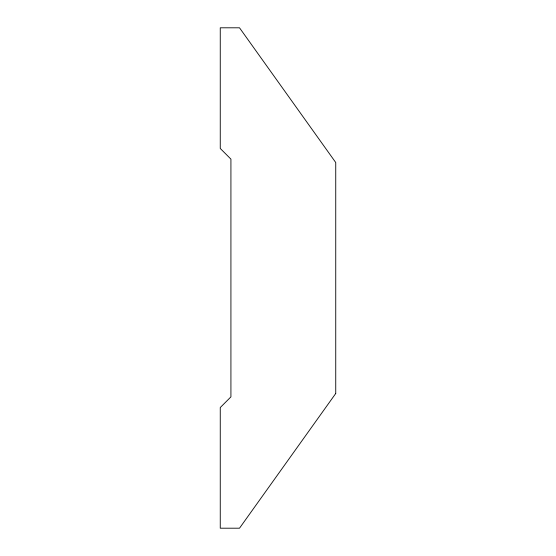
<?xml version="1.0" encoding="UTF-8"?>
<svg xmlns="http://www.w3.org/2000/svg" width="556" height="556" viewBox="0 0 556 556"><rect width="100%" height="100%" fill="white"/><g stroke="black" fill="none" stroke-linecap="round" stroke-linejoin="round"><path stroke-width="0.83" d="M335.741 393.474L239.511 528.2L220.259 528.2L220.259 407.534L230.921 396.873L230.921 159.127L220.259 148.466L220.259 27.8L239.511 27.8L335.741 162.526L335.741 393.474"/></g></svg>
